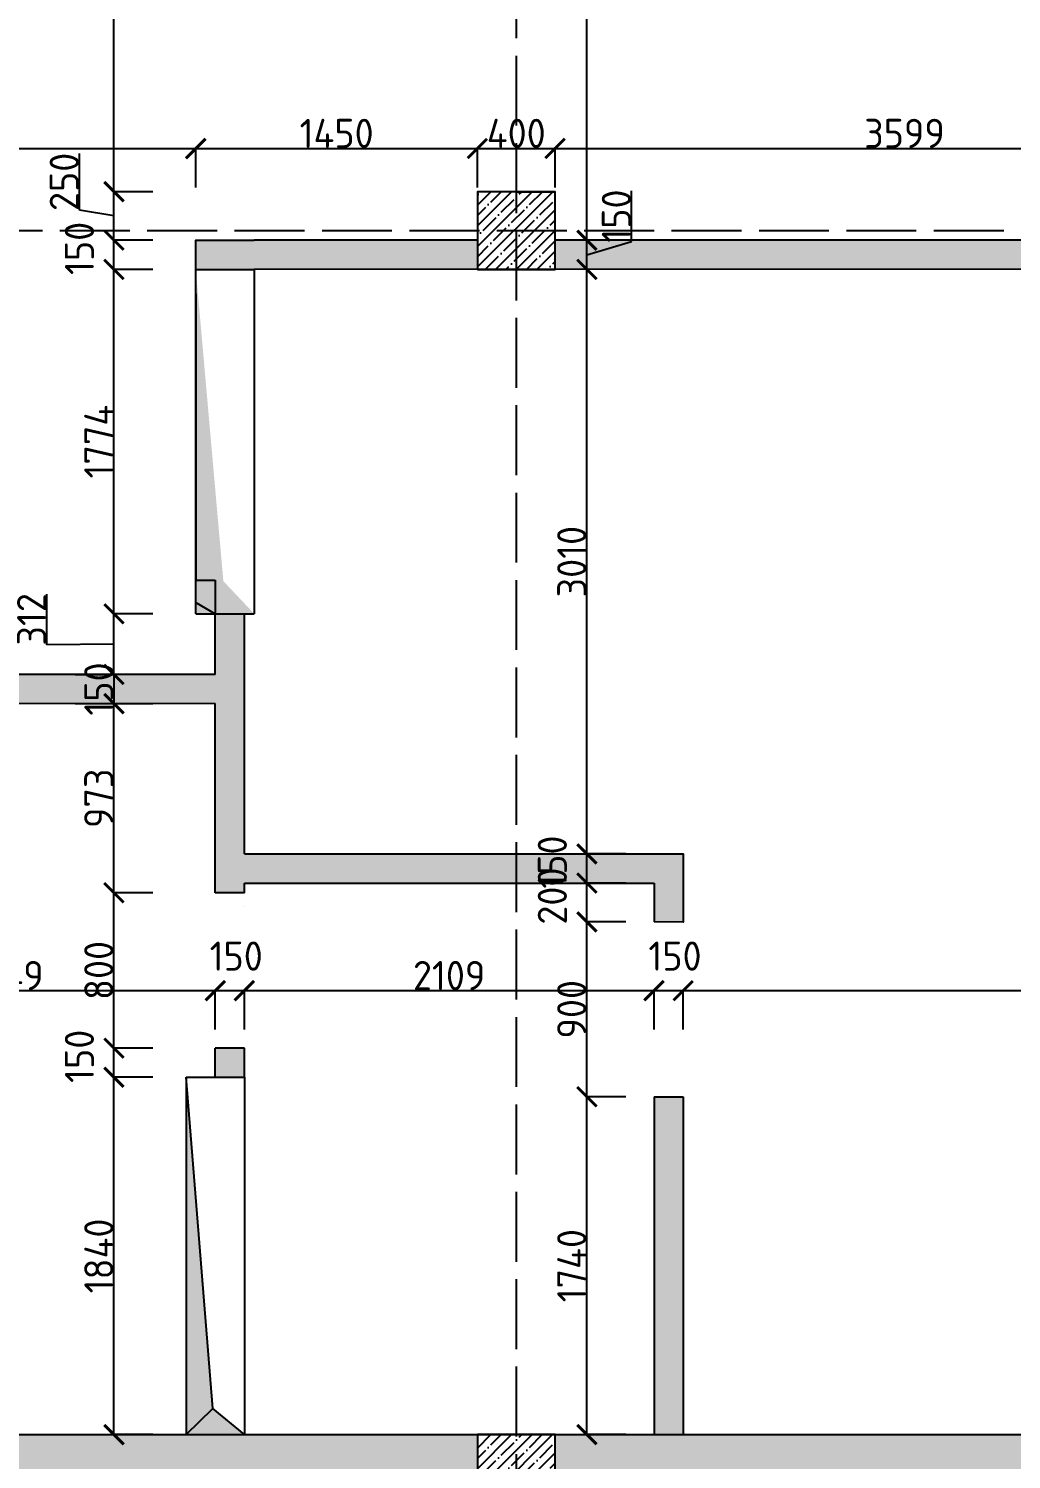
# Model space of a CAD drawing. Header units: millimetres. Extents: x -178199094 to 13669908, y -30538122 to 6091408.
# Drawn here: x 6822089 to 6827149, y 363502 to 370869 of the extents above; entities that cross this region are included whole.
import ezdxf

# ---------------------------------------------------------------- set-up
doc = ezdxf.new("R2010")
doc.units = ezdxf.units.MM
doc.linetypes.add('ACAD_ISO02W100', pattern=[15, 12, -3])
doc.layers.add('0_Rəng_Yaşıllıqlar', color=7, linetype='Continuous')
doc.layers.add('Plan 1', color=7, linetype='Continuous')
doc.styles.add('gost', font='GOST Common.ttf')
doc.dimstyles.new('Copy of GOST', dxfattribs={"dimtxt": 150, "dimasz": 100, "dimexe": 0.18, "dimexo": 0.06, "dimgap": 3, "dimtad": 1, "dimdec": 0, "dimzin": 0, "dimdsep": 46, "dimtxsty": 'gost', "dimblk": 'ARCHTICK', "dimcen": 0.09, "dimclrt": 256, "dimadec": 0, "dimazin": 0, "dimtfac": 1, "dimtdec": 0, "dimtofl": 0, "dimtmove": 0, "dimatfit": 3, "dimldrblk": 'ARCHTICK', "dimfxl": 200, "dimfxlon": 1, "dimtolj": 1, "dimtzin": 0, "dimarcsym": 0})

# ---------------------------------------------------------------- blocks, each defined once
blk = doc.blocks.new('_ArchTick')
at = {"color": 0, "linetype": 'ByBlock', "const_width": 0.15}
blk.add_lwpolyline([(-0.5, -0.5), (0.5, 0.5)], dxfattribs=at)
blk = doc.blocks.new('*D465')
at = {"color": 0, "lineweight": -2, "transparency": 16777216}
for p, q in [((6822949.9, 370052.1), (6822949.9, 370252.3)), ((6822949.9, 370252.1), (6824399.9, 370252.1)), ((6824399.9, 370052.1), (6824399.9, 370252.3))]:
    blk.add_line(p, q, dxfattribs=at)
at = {"layer": 'Defpoints', "color": 0, "transparency": 16777216}
for p in [(6824399.9, 370252.1), (6822949.9, 369779.8), (6824399.9, 369779.9)]:
    blk.add_point(p, dxfattribs=at)
at = {"color": 0, "lineweight": -2, "transparency": 16777216, "xscale": 100, "yscale": 100, "zscale": 100, "rotation": 180}
blk.add_blockref('_ArchTick', (6822949.9, 370252.1), dxfattribs=at)
at = {"color": 0, "lineweight": -2, "transparency": 16777216, "xscale": 100, "yscale": 100, "zscale": 100}
blk.add_blockref('_ArchTick', (6824399.9, 370252.1), dxfattribs=at)
at = {"transparency": 16777216, "insert": (6823674.9, 370330.1), "char_height": 150, "attachment_point": 5, "style": 'gost'}
blk.add_mtext('\\A1;1450', dxfattribs=at)
blk = doc.blocks.new('*D466')
at = {"color": 0, "lineweight": -2, "transparency": 16777216}
for p, q in [((6824399.9, 370052.1), (6824399.9, 370252.3)), ((6824399.9, 370252.1), (6824799.9, 370252.1)), ((6824799.9, 370052.1), (6824799.9, 370252.3))]:
    blk.add_line(p, q, dxfattribs=at)
at = {"layer": 'Defpoints', "color": 0, "transparency": 16777216}
for p in [(6824799.9, 370252.1), (6824799.9, 370029.8), (6824399.9, 369779.9)]:
    blk.add_point(p, dxfattribs=at)
at = {"color": 0, "lineweight": -2, "transparency": 16777216, "xscale": 100, "yscale": 100, "zscale": 100, "rotation": 180}
blk.add_blockref('_ArchTick', (6824399.9, 370252.1), dxfattribs=at)
at = {"color": 0, "lineweight": -2, "transparency": 16777216, "xscale": 100, "yscale": 100, "zscale": 100}
blk.add_blockref('_ArchTick', (6824799.9, 370252.1), dxfattribs=at)
at = {"transparency": 16777216, "insert": (6824599.9, 370330.1), "char_height": 150, "attachment_point": 5, "style": 'gost'}
blk.add_mtext('\\A1;400', dxfattribs=at)
blk = doc.blocks.new('*D467')
at = {"color": 0, "lineweight": -2, "transparency": 16777216}
for p, q in [((6824799.9, 370052.1), (6824799.9, 370252.3)), ((6824799.9, 370252.1), (6828398.4, 370252.1)), ((6828398.4, 370052.1), (6828398.4, 370252.3))]:
    blk.add_line(p, q, dxfattribs=at)
at = {"layer": 'Defpoints', "color": 0, "transparency": 16777216}
for p in [(6828398.4, 370252.1), (6824799.9, 370029.8), (6828398.4, 370030.1)]:
    blk.add_point(p, dxfattribs=at)
at = {"color": 0, "lineweight": -2, "transparency": 16777216, "xscale": 100, "yscale": 100, "zscale": 100, "rotation": 180}
blk.add_blockref('_ArchTick', (6824799.9, 370252.1), dxfattribs=at)
at = {"color": 0, "lineweight": -2, "transparency": 16777216, "xscale": 100, "yscale": 100, "zscale": 100}
blk.add_blockref('_ArchTick', (6828398.4, 370252.1), dxfattribs=at)
at = {"transparency": 16777216, "insert": (6826599.1, 370330.1), "char_height": 150, "attachment_point": 5, "style": 'gost'}
blk.add_mtext('\\A1;3599', dxfattribs=at)
blk = doc.blocks.new('*D488')
at = {"color": 0, "lineweight": -2, "transparency": 16777216}
for p, q in [((6819999.4, 370050.7), (6819999.4, 370250.9)), ((6822949.9, 370250.7), (6819999.4, 370250.7)), ((6822949.9, 370050.7), (6822949.9, 370250.9))]:
    blk.add_line(p, q, dxfattribs=at)
at = {"layer": 'Defpoints', "color": 0, "transparency": 16777216}
for p in [(6819999.4, 370250.7), (6819999.4, 370029.8), (6822949.9, 369779.8)]:
    blk.add_point(p, dxfattribs=at)
at = {"color": 0, "lineweight": -2, "transparency": 16777216, "xscale": 100, "yscale": 100, "zscale": 100, "rotation": 180}
blk.add_blockref('_ArchTick', (6819999.4, 370250.7), dxfattribs=at)
at = {"color": 0, "lineweight": -2, "transparency": 16777216, "xscale": 100, "yscale": 100, "zscale": 100}
blk.add_blockref('_ArchTick', (6822949.9, 370250.7), dxfattribs=at)
at = {"transparency": 16777216, "insert": (6821474.6, 370328.7), "char_height": 150, "attachment_point": 5, "style": 'gost'}
blk.add_mtext('\\A1;2950', dxfattribs=at)
blk = doc.blocks.new('*D499')
at = {"color": 0, "lineweight": -2, "transparency": 16777216}
for p, q in [((6820901.3, 365715.8), (6820901.3, 365916)), ((6820901.3, 365915.8), (6823050.2, 365915.8)), ((6823050.2, 365715.8), (6823050.2, 365916))]:
    blk.add_line(p, q, dxfattribs=at)
at = {"layer": 'Defpoints', "color": 0, "transparency": 16777216}
for p in [(6823050.2, 365915.8), (6823050.2, 365413.1), (6820901.3, 365213.8)]:
    blk.add_point(p, dxfattribs=at)
at = {"color": 0, "lineweight": -2, "transparency": 16777216, "xscale": 100, "yscale": 100, "zscale": 100, "rotation": 180}
blk.add_blockref('_ArchTick', (6820901.3, 365915.8), dxfattribs=at)
at = {"color": 0, "lineweight": -2, "transparency": 16777216, "xscale": 100, "yscale": 100, "zscale": 100}
blk.add_blockref('_ArchTick', (6823050.2, 365915.8), dxfattribs=at)
at = {"transparency": 16777216, "insert": (6821975.7, 365993.8), "char_height": 150, "attachment_point": 5, "style": 'gost'}
blk.add_mtext('\\A1;2149', dxfattribs=at)
blk = doc.blocks.new('*D500')
at = {"color": 0, "lineweight": -2, "transparency": 16777216}
for p, q in [((6823050.2, 365715.8), (6823050.2, 365916)), ((6823050.2, 365915.8), (6823199.8, 365915.8)), ((6823199.8, 365715.8), (6823199.8, 365916))]:
    blk.add_line(p, q, dxfattribs=at)
at = {"layer": 'Defpoints', "color": 0, "transparency": 16777216}
for p in [(6823199.8, 365915.8), (6823050.2, 365413.1), (6823199.8, 365413.9)]:
    blk.add_point(p, dxfattribs=at)
at = {"color": 0, "lineweight": -2, "transparency": 16777216, "xscale": 100, "yscale": 100, "zscale": 100, "rotation": 180}
blk.add_blockref('_ArchTick', (6823050.2, 365915.8), dxfattribs=at)
at = {"color": 0, "lineweight": -2, "transparency": 16777216, "xscale": 100, "yscale": 100, "zscale": 100}
blk.add_blockref('_ArchTick', (6823199.8, 365915.8), dxfattribs=at)
at = {"transparency": 16777216, "insert": (6823158, 366093.8), "char_height": 150, "attachment_point": 5, "style": 'gost'}
blk.add_mtext('\\A1;150', dxfattribs=at)
blk = doc.blocks.new('*D501')
at = {"color": 0, "lineweight": -2, "transparency": 16777216}
for p, q in [((6823199.8, 365715.8), (6823199.8, 365916)), ((6823199.8, 365915.8), (6825309.2, 365915.8)), ((6825309.2, 365715.8), (6825309.2, 365916))]:
    blk.add_line(p, q, dxfattribs=at)
at = {"layer": 'Defpoints', "color": 0, "transparency": 16777216}
for p in [(6825309.2, 365915.8), (6823199.8, 365413.9), (6825309.2, 364489.6)]:
    blk.add_point(p, dxfattribs=at)
at = {"color": 0, "lineweight": -2, "transparency": 16777216, "xscale": 100, "yscale": 100, "zscale": 100, "rotation": 180}
blk.add_blockref('_ArchTick', (6823199.8, 365915.8), dxfattribs=at)
at = {"color": 0, "lineweight": -2, "transparency": 16777216, "xscale": 100, "yscale": 100, "zscale": 100}
blk.add_blockref('_ArchTick', (6825309.2, 365915.8), dxfattribs=at)
at = {"transparency": 16777216, "insert": (6824254.5, 365993.8), "char_height": 150, "attachment_point": 5, "style": 'gost'}
blk.add_mtext('\\A1;2109', dxfattribs=at)
blk = doc.blocks.new('*D502')
at = {"color": 0, "lineweight": -2, "transparency": 16777216}
for p, q in [((6825309.2, 365715.8), (6825309.2, 365916)), ((6825309.2, 365915.8), (6825459.3, 365915.8)), ((6825459.3, 365715.8), (6825459.3, 365916))]:
    blk.add_line(p, q, dxfattribs=at)
at = {"layer": 'Defpoints', "color": 0, "transparency": 16777216}
for p in [(6825459.3, 365915.8), (6825309.2, 364489.6), (6825459.3, 364464.3)]:
    blk.add_point(p, dxfattribs=at)
at = {"color": 0, "lineweight": -2, "transparency": 16777216, "xscale": 100, "yscale": 100, "zscale": 100, "rotation": 180}
blk.add_blockref('_ArchTick', (6825309.2, 365915.8), dxfattribs=at)
at = {"color": 0, "lineweight": -2, "transparency": 16777216, "xscale": 100, "yscale": 100, "zscale": 100}
blk.add_blockref('_ArchTick', (6825459.3, 365915.8), dxfattribs=at)
at = {"transparency": 16777216, "insert": (6825417.2, 366093.8), "char_height": 150, "attachment_point": 5, "style": 'gost'}
blk.add_mtext('\\A1;150', dxfattribs=at)
blk = doc.blocks.new('*D503')
at = {"color": 0, "lineweight": -2, "transparency": 16777216}
for p, q in [((6825459.3, 365715.8), (6825459.3, 365916)), ((6825459.3, 365915.8), (6830649.7, 365915.8)), ((6830649.7, 365915.8), (6830649.7, 365916))]:
    blk.add_line(p, q, dxfattribs=at)
at = {"layer": 'Defpoints', "color": 0, "transparency": 16777216}
for p in [(6830649.7, 365915.8), (6830649.7, 365915.8), (6825459.3, 364464.3)]:
    blk.add_point(p, dxfattribs=at)
at = {"color": 0, "lineweight": -2, "transparency": 16777216, "xscale": 100, "yscale": 100, "zscale": 100, "rotation": 180}
blk.add_blockref('_ArchTick', (6825459.3, 365915.8), dxfattribs=at)
at = {"color": 0, "lineweight": -2, "transparency": 16777216, "xscale": 100, "yscale": 100, "zscale": 100}
blk.add_blockref('_ArchTick', (6830649.7, 365915.8), dxfattribs=at)
at = {"transparency": 16777216, "insert": (6828054.5, 365993.8), "char_height": 150, "attachment_point": 5, "style": 'gost'}
blk.add_mtext('\\A1;5190', dxfattribs=at)
blk = doc.blocks.new('*D504')
at = {"color": 0, "lineweight": -2, "transparency": 16777216}
for p, q in [((6822728.4, 365469.8), (6822528.2, 365469.8)), ((6822528.4, 363629.8), (6822528.4, 365469.8)), ((6822728.4, 363629.8), (6822528.2, 363629.8))]:
    blk.add_line(p, q, dxfattribs=at)
at = {"layer": 'Defpoints', "color": 0, "transparency": 16777216}
for p in [(6822528.4, 365469.8), (6822899.9, 365469.8), (6822899.9, 363629.8)]:
    blk.add_point(p, dxfattribs=at)
at = {"color": 0, "lineweight": -2, "transparency": 16777216, "xscale": 100, "yscale": 100, "zscale": 100}
for p, rotation in [((6822528.4, 365469.8), 90), ((6822528.4, 363629.8), 270)]:
    blk.add_blockref('_ArchTick', p, dxfattribs=dict(at, rotation=rotation))
at = {"transparency": 16777216, "insert": (6822450.4, 364549.8), "char_height": 150, "attachment_point": 5, "rotation": 90, "style": 'gost'}
blk.add_mtext('\\A1;1840', dxfattribs=at)
blk = doc.blocks.new('*D505')
at = {"color": 0, "lineweight": -2, "transparency": 16777216}
for p, q in [((6822728.4, 365619.8), (6822528.2, 365619.8)), ((6822528.4, 365469.8), (6822528.4, 365619.8)), ((6822728.4, 365469.8), (6822528.2, 365469.8))]:
    blk.add_line(p, q, dxfattribs=at)
at = {"layer": 'Defpoints', "color": 0, "transparency": 16777216}
for p in [(6822528.4, 365619.8), (6823049.8, 365619.8), (6822899.9, 365469.8)]:
    blk.add_point(p, dxfattribs=at)
at = {"color": 0, "lineweight": -2, "transparency": 16777216, "xscale": 100, "yscale": 100, "zscale": 100}
for p, rotation in [((6822528.4, 365619.8), 90), ((6822528.4, 365469.8), 270)]:
    blk.add_blockref('_ArchTick', p, dxfattribs=dict(at, rotation=rotation))
at = {"transparency": 16777216, "insert": (6822350.4, 365577.8), "char_height": 150, "attachment_point": 5, "rotation": 90, "style": 'gost'}
blk.add_mtext('\\A1;150', dxfattribs=at)
blk = doc.blocks.new('*D506')
at = {"color": 0, "lineweight": -2, "transparency": 16777216}
for p, q in [((6822728.4, 366419.8), (6822528.2, 366419.8)), ((6822528.4, 365619.8), (6822528.4, 366419.8)), ((6822728.4, 365619.8), (6822528.2, 365619.8))]:
    blk.add_line(p, q, dxfattribs=at)
at = {"layer": 'Defpoints', "color": 0, "transparency": 16777216}
for p in [(6822528.4, 366419.8), (6823049.8, 366419.8), (6823049.8, 365619.8)]:
    blk.add_point(p, dxfattribs=at)
at = {"color": 0, "lineweight": -2, "transparency": 16777216, "xscale": 100, "yscale": 100, "zscale": 100}
for p, rotation in [((6822528.4, 366419.8), 90), ((6822528.4, 365619.8), 270)]:
    blk.add_blockref('_ArchTick', p, dxfattribs=dict(at, rotation=rotation))
at = {"transparency": 16777216, "insert": (6822450.4, 366019.8), "char_height": 150, "attachment_point": 5, "rotation": 90, "style": 'gost'}
blk.add_mtext('\\A1;800', dxfattribs=at)
blk = doc.blocks.new('*D507')
at = {"color": 0, "lineweight": -2, "transparency": 16777216}
for p, q in [((6822728.4, 367393.3), (6822528.2, 367393.3)), ((6822528.4, 366419.8), (6822528.4, 367393.3)), ((6822728.4, 366419.8), (6822528.2, 366419.8))]:
    blk.add_line(p, q, dxfattribs=at)
at = {"layer": 'Defpoints', "color": 0, "transparency": 16777216}
for p in [(6822528.4, 367393.3), (6823049.8, 367393.3), (6823049.8, 366419.8)]:
    blk.add_point(p, dxfattribs=at)
at = {"color": 0, "lineweight": -2, "transparency": 16777216, "xscale": 100, "yscale": 100, "zscale": 100}
for p, rotation in [((6822528.4, 367393.3), 90), ((6822528.4, 366419.8), 270)]:
    blk.add_blockref('_ArchTick', p, dxfattribs=dict(at, rotation=rotation))
at = {"transparency": 16777216, "insert": (6822450.4, 366906.5), "char_height": 150, "attachment_point": 5, "rotation": 90, "style": 'gost'}
blk.add_mtext('\\A1;973', dxfattribs=at)
blk = doc.blocks.new('*D508')
at = {"color": 0, "lineweight": -2, "transparency": 16777216}
for p, q in [((6822328.6, 367544.1), (6822528.8, 367544.1)), ((6822528.6, 367394.1), (6822528.6, 367544.1)), ((6822328.6, 367394.1), (6822528.8, 367394.1))]:
    blk.add_line(p, q, dxfattribs=at)
at = {"layer": 'Defpoints', "color": 0, "transparency": 16777216}
for p in [(6820084.3, 367544.1), (6822528.6, 367544.1), (6820077.6, 367394.1)]:
    blk.add_point(p, dxfattribs=at)
at = {"color": 0, "lineweight": -2, "transparency": 16777216, "xscale": 100, "yscale": 100, "zscale": 100}
for p, rotation in [((6822528.6, 367544.1), 90), ((6822528.6, 367394.1), 270)]:
    blk.add_blockref('_ArchTick', p, dxfattribs=dict(at, rotation=rotation))
at = {"transparency": 16777216, "insert": (6822450.6, 367469.1), "char_height": 150, "attachment_point": 5, "rotation": 90, "style": 'gost'}
blk.add_mtext('\\A1;150', dxfattribs=at)
blk = doc.blocks.new('*D509')
at = {"color": 0, "lineweight": -2, "transparency": 16777216}
for p, q in [((6822182.3, 367697.1), (6822182.3, 367958.1)), ((6822728.4, 367856.1), (6822528.2, 367856.1)), ((6822528.4, 367544.1), (6822528.4, 367856.1)), ((6822528.4, 367700.1), (6822182.3, 367697.1)), ((6822328.4, 367544.1), (6822528.6, 367544.1))]:
    blk.add_line(p, q, dxfattribs=at)
at = {"layer": 'Defpoints', "color": 0, "transparency": 16777216}
for p in [(6822528.4, 367856.1), (6822949.9, 367856.1), (6820006.1, 367544.1)]:
    blk.add_point(p, dxfattribs=at)
at = {"color": 0, "lineweight": -2, "transparency": 16777216, "xscale": 100, "yscale": 100, "zscale": 100}
for p, rotation in [((6822528.4, 367856.1), 90), ((6822528.4, 367544.1), 270)]:
    blk.add_blockref('_ArchTick', p, dxfattribs=dict(at, rotation=rotation))
at = {"transparency": 16777216, "insert": (6822104.3, 367827.6), "char_height": 150, "attachment_point": 5, "rotation": 90, "style": 'gost'}
blk.add_mtext('\\A1;312', dxfattribs=at)
blk = doc.blocks.new('*D510')
at = {"color": 0, "lineweight": -2, "transparency": 16777216}
for p, q in [((6822728.4, 369629.8), (6822528.2, 369629.8)), ((6822528.4, 367856.1), (6822528.4, 369629.8)), ((6822728.4, 367856.1), (6822528.2, 367856.1))]:
    blk.add_line(p, q, dxfattribs=at)
at = {"layer": 'Defpoints', "color": 0, "transparency": 16777216}
for p in [(6822528.4, 369629.8), (6822949.9, 369629.8), (6822949.9, 367856.1)]:
    blk.add_point(p, dxfattribs=at)
at = {"color": 0, "lineweight": -2, "transparency": 16777216, "xscale": 100, "yscale": 100, "zscale": 100}
for p, rotation in [((6822528.4, 369629.8), 90), ((6822528.4, 367856.1), 270)]:
    blk.add_blockref('_ArchTick', p, dxfattribs=dict(at, rotation=rotation))
at = {"transparency": 16777216, "insert": (6822450.4, 368743), "char_height": 150, "attachment_point": 5, "rotation": 90, "style": 'gost'}
blk.add_mtext('\\A1;1774', dxfattribs=at)
blk = doc.blocks.new('*D511')
at = {"color": 0, "lineweight": -2, "transparency": 16777216}
for p, q in [((6822728.4, 369779.8), (6822528.2, 369779.8)), ((6822528.4, 369629.8), (6822528.4, 369779.8)), ((6822728.4, 369629.8), (6822528.2, 369629.8))]:
    blk.add_line(p, q, dxfattribs=at)
at = {"layer": 'Defpoints', "color": 0, "transparency": 16777216}
for p in [(6822528.4, 369779.8), (6822949.9, 369779.8), (6822949.9, 369629.8)]:
    blk.add_point(p, dxfattribs=at)
at = {"color": 0, "lineweight": -2, "transparency": 16777216, "xscale": 100, "yscale": 100, "zscale": 100}
for p, rotation in [((6822528.4, 369779.8), 90), ((6822528.4, 369629.8), 270)]:
    blk.add_blockref('_ArchTick', p, dxfattribs=dict(at, rotation=rotation))
at = {"transparency": 16777216, "insert": (6822350.4, 369737.8), "char_height": 150, "attachment_point": 5, "rotation": 90, "style": 'gost'}
blk.add_mtext('\\A1;150', dxfattribs=at)
blk = doc.blocks.new('*D512')
at = {"color": 0, "lineweight": -2, "transparency": 16777216}
for p, q in [((6822350.4, 369934.8), (6822350.4, 370225.8)), ((6822728.4, 370029.8), (6822528.2, 370029.8)), ((6822528.4, 369779.8), (6822528.4, 370029.8)), ((6822528.4, 369904.8), (6822350.4, 369934.8)), ((6822728.4, 369779.8), (6822528.2, 369779.8))]:
    blk.add_line(p, q, dxfattribs=at)
at = {"layer": 'Defpoints', "color": 0, "transparency": 16777216}
for p in [(6822528.4, 370029.8), (6824399.9, 370029.8), (6822949.9, 369779.8)]:
    blk.add_point(p, dxfattribs=at)
at = {"color": 0, "lineweight": -2, "transparency": 16777216, "xscale": 100, "yscale": 100, "zscale": 100}
for p, rotation in [((6822528.4, 370029.8), 90), ((6822528.4, 369779.8), 270)]:
    blk.add_blockref('_ArchTick', p, dxfattribs=dict(at, rotation=rotation))
at = {"transparency": 16777216, "insert": (6822272.4, 370080.3), "char_height": 150, "attachment_point": 5, "rotation": 90, "style": 'gost'}
blk.add_mtext('\\A1;250', dxfattribs=at)
blk = doc.blocks.new('*D513')
at = {"color": 0, "lineweight": -2, "transparency": 16777216}
for p, q in [((6822728.4, 373629.8), (6822528.2, 373629.8)), ((6822528.4, 370029.8), (6822528.4, 373629.8)), ((6822728.4, 370029.8), (6822528.2, 370029.8))]:
    blk.add_line(p, q, dxfattribs=at)
at = {"layer": 'Defpoints', "color": 0, "transparency": 16777216}
for p in [(6822528.4, 373629.8), (6824399.7, 373629.8), (6824399.9, 370029.8)]:
    blk.add_point(p, dxfattribs=at)
at = {"color": 0, "lineweight": -2, "transparency": 16777216, "xscale": 100, "yscale": 100, "zscale": 100}
for p, rotation in [((6822528.4, 373629.8), 90), ((6822528.4, 370029.8), 270)]:
    blk.add_blockref('_ArchTick', p, dxfattribs=dict(at, rotation=rotation))
at = {"transparency": 16777216, "insert": (6822450.4, 371829.8), "char_height": 150, "attachment_point": 5, "rotation": 90, "style": 'gost'}
blk.add_mtext('\\A1;3600', dxfattribs=at)
blk = doc.blocks.new('*D514')
at = {"color": 0, "lineweight": -2, "transparency": 16777216}
for p, q in [((6825163.7, 365369.8), (6824963.5, 365369.8)), ((6824963.7, 363629.8), (6824963.7, 365369.8)), ((6825163.7, 363629.8), (6824963.5, 363629.8))]:
    blk.add_line(p, q, dxfattribs=at)
at = {"layer": 'Defpoints', "color": 0, "transparency": 16777216}
for p in [(6824963.7, 365369.8), (6825309.2, 365369.8), (6825309.2, 363629.8)]:
    blk.add_point(p, dxfattribs=at)
at = {"color": 0, "lineweight": -2, "transparency": 16777216, "xscale": 100, "yscale": 100, "zscale": 100}
for p, rotation in [((6824963.7, 365369.8), 90), ((6824963.7, 363629.8), 270)]:
    blk.add_blockref('_ArchTick', p, dxfattribs=dict(at, rotation=rotation))
at = {"transparency": 16777216, "insert": (6824885.7, 364499.8), "char_height": 150, "attachment_point": 5, "rotation": 90, "style": 'gost'}
blk.add_mtext('\\A1;1740', dxfattribs=at)
blk = doc.blocks.new('*D515')
at = {"color": 0, "lineweight": -2, "transparency": 16777216}
for p, q in [((6825163.7, 366269.8), (6824963.5, 366269.8)), ((6824963.7, 365369.8), (6824963.7, 366269.8)), ((6825163.7, 365369.8), (6824963.5, 365369.8))]:
    blk.add_line(p, q, dxfattribs=at)
at = {"layer": 'Defpoints', "color": 0, "transparency": 16777216}
for p in [(6824963.7, 366269.8), (6825309.2, 366269.8), (6825309.2, 365369.8)]:
    blk.add_point(p, dxfattribs=at)
at = {"color": 0, "lineweight": -2, "transparency": 16777216, "xscale": 100, "yscale": 100, "zscale": 100}
for p, rotation in [((6824963.7, 366269.8), 90), ((6824963.7, 365369.8), 270)]:
    blk.add_blockref('_ArchTick', p, dxfattribs=dict(at, rotation=rotation))
at = {"transparency": 16777216, "insert": (6824885.7, 365819.8), "char_height": 150, "attachment_point": 5, "rotation": 90, "style": 'gost'}
blk.add_mtext('\\A1;900', dxfattribs=at)
blk = doc.blocks.new('*D516')
at = {"color": 0, "lineweight": -2, "transparency": 16777216}
for p, q in [((6825163.7, 366469.8), (6824963.5, 366469.8)), ((6824963.7, 366269.8), (6824963.7, 366469.8)), ((6825163.7, 366269.8), (6824963.5, 366269.8))]:
    blk.add_line(p, q, dxfattribs=at)
at = {"layer": 'Defpoints', "color": 0, "transparency": 16777216}
for p in [(6824963.7, 366469.8), (6825309.2, 366469.8), (6825309.2, 366269.8)]:
    blk.add_point(p, dxfattribs=at)
at = {"color": 0, "lineweight": -2, "transparency": 16777216, "xscale": 100, "yscale": 100, "zscale": 100}
for p, rotation in [((6824963.7, 366469.8), 90), ((6824963.7, 366269.8), 270)]:
    blk.add_blockref('_ArchTick', p, dxfattribs=dict(at, rotation=rotation))
at = {"transparency": 16777216, "insert": (6824785.7, 366402.8), "char_height": 150, "attachment_point": 5, "rotation": 90, "style": 'gost'}
blk.add_mtext('\\A1;200', dxfattribs=at)
blk = doc.blocks.new('*D517')
at = {"color": 0, "lineweight": -2, "transparency": 16777216}
for p, q in [((6825163.7, 366619.8), (6824963.5, 366619.8)), ((6824963.7, 366469.8), (6824963.7, 366619.8)), ((6825163.7, 366469.8), (6824963.5, 366469.8))]:
    blk.add_line(p, q, dxfattribs=at)
at = {"layer": 'Defpoints', "color": 0, "transparency": 16777216}
for p in [(6824963.7, 366619.8), (6825459.3, 366619.8), (6825309.2, 366469.8)]:
    blk.add_point(p, dxfattribs=at)
at = {"color": 0, "lineweight": -2, "transparency": 16777216, "xscale": 100, "yscale": 100, "zscale": 100}
for p, rotation in [((6824963.7, 366619.8), 90), ((6824963.7, 366469.8), 270)]:
    blk.add_blockref('_ArchTick', p, dxfattribs=dict(at, rotation=rotation))
at = {"transparency": 16777216, "insert": (6824785.7, 366577.8), "char_height": 150, "attachment_point": 5, "rotation": 90, "style": 'gost'}
blk.add_mtext('\\A1;150', dxfattribs=at)
blk = doc.blocks.new('*D518')
at = {"color": 0, "lineweight": -2, "transparency": 16777216}
for p, q in [((6824963.5, 369629.9), (6824963.9, 369629.9)), ((6824963.7, 366619.8), (6824963.7, 369629.9)), ((6825163.7, 366619.8), (6824963.5, 366619.8))]:
    blk.add_line(p, q, dxfattribs=at)
at = {"layer": 'Defpoints', "color": 0, "transparency": 16777216}
for p in [(6824963.5, 369629.9), (6824963.7, 369629.9), (6825459.3, 366619.8)]:
    blk.add_point(p, dxfattribs=at)
at = {"color": 0, "lineweight": -2, "transparency": 16777216, "xscale": 100, "yscale": 100, "zscale": 100}
for p, rotation in [((6824963.7, 369629.9), 90), ((6824963.7, 366619.8), 270)]:
    blk.add_blockref('_ArchTick', p, dxfattribs=dict(at, rotation=rotation))
at = {"transparency": 16777216, "insert": (6824885.7, 368124.8), "char_height": 150, "attachment_point": 5, "rotation": 90, "style": 'gost'}
blk.add_mtext('\\A1;3010', dxfattribs=at)
blk = doc.blocks.new('*D519')
at = {"color": 0, "lineweight": -2, "transparency": 16777216}
for p, q in [((6825193.4, 369773.8), (6825193.4, 370034.8)), ((6824963.5, 369779.9), (6824963.9, 369779.9)), ((6824963.7, 369629.9), (6824963.7, 369779.9)), ((6824963.7, 369704.9), (6825193.4, 369773.8)), ((6824963.5, 369629.9), (6824963.9, 369629.9))]:
    blk.add_line(p, q, dxfattribs=at)
at = {"layer": 'Defpoints', "color": 0, "transparency": 16777216}
for p in [(6824963.5, 369779.9), (6824963.7, 369779.9), (6824963.5, 369629.9)]:
    blk.add_point(p, dxfattribs=at)
at = {"color": 0, "lineweight": -2, "transparency": 16777216, "xscale": 100, "yscale": 100, "zscale": 100}
for p, rotation in [((6824963.7, 369779.9), 90), ((6824963.7, 369629.9), 270)]:
    blk.add_blockref('_ArchTick', p, dxfattribs=dict(at, rotation=rotation))
at = {"transparency": 16777216, "insert": (6825115.4, 369904.3), "char_height": 150, "attachment_point": 5, "rotation": 90, "style": 'gost'}
blk.add_mtext('\\A1;150', dxfattribs=at)
blk = doc.blocks.new('*D520')
at = {"color": 0, "lineweight": -2, "transparency": 16777216}
for p, q in [((6824963.7, 373629.8), (6824963.9, 373629.8)), ((6824963.7, 369779.9), (6824963.7, 373629.8)), ((6824963.5, 369779.9), (6824963.9, 369779.9))]:
    blk.add_line(p, q, dxfattribs=at)
at = {"layer": 'Defpoints', "color": 0, "transparency": 16777216}
for p in [(6824963.7, 373629.8), (6824963.7, 373629.8), (6824963.5, 369779.9)]:
    blk.add_point(p, dxfattribs=at)
at = {"color": 0, "lineweight": -2, "transparency": 16777216, "xscale": 100, "yscale": 100, "zscale": 100}
for p, rotation in [((6824963.7, 373629.8), 90), ((6824963.7, 369779.9), 270)]:
    blk.add_blockref('_ArchTick', p, dxfattribs=dict(at, rotation=rotation))
at = {"transparency": 16777216, "insert": (6824885.7, 371704.8), "char_height": 150, "attachment_point": 5, "rotation": 90, "style": 'gost'}
blk.add_mtext('\\A1;3850', dxfattribs=at)

msp = doc.modelspace()

# ---------------------------------------------------------------- hatches: boundary and pattern name
at = {"true_color": 0x636466, "transparency": 33554687}
h = msp.add_hatch(color=251, dxfattribs=at)
h.dxf.hatch_style = 1
h.paths.add_polyline_path([(6818199.87655, 373629.79132), (6818339.87655, 373629.79132), (6818339.87655, 373829.79132), (6817999.87655, 373829.79132), (6817999.87655, 373629.79132), (6817799.87655, 373629.79132), (6817799.87655, 373229.79132), (6818199.87655, 373229.79132)])
h.paths.add_polyline_path([(6817799.87655, 373629.79132), (6817599.87655, 373629.79132), (6817599.87655, 373229.79132), (6817799.87655, 373229.79132)])
h.paths.add_polyline_path([(6818339.87655, 374029.79132), (6817999.87655, 374029.79132), (6817999.87655, 373829.79132), (6818339.87655, 373829.79132)])
h.paths.add_polyline_path([(6819599.87655, 374029.79132), (6819299.87655, 374029.79132), (6819299.87655, 373829.79132), (6819599.87655, 373829.79132)])
h.paths.add_polyline_path([(6819599.87655, 373829.79132), (6819299.87655, 373829.79132), (6819299.87655, 373629.79132), (6819599.87655, 373629.79132)])
h.paths.add_polyline_path([(6828399.66617, 374029.79132), (6824799.66617, 374029.79132), (6824799.66617, 373829.79132), (6828399.66617, 373829.79132)])
h.paths.add_polyline_path([(6828399.66617, 373829.79132), (6824799.66617, 373829.79132), (6824799.66617, 373629.79132), (6828399.66617, 373629.79132)])
h.paths.add_polyline_path([(6830499.66617, 374029.79132), (6828799.66617, 374029.79132), (6828799.66617, 373829.79132), (6830499.66617, 373829.79132)])
h.paths.add_polyline_path([(6830499.66617, 373829.79132), (6828799.66617, 373829.79132), (6828799.66617, 373629.79132), (6830499.66617, 373629.79132)])
h.paths.add_polyline_path([(6819599.87655, 363429.79132), (6817999.87655, 363429.79132), (6817999.87655, 363229.79132), (6819599.87655, 363229.79132)])
h.paths.add_polyline_path([(6819599.87655, 363629.79132), (6817999.87655, 363629.79132), (6817999.87655, 363429.79132), (6819599.87655, 363429.79132)])
h.paths.add_polyline_path([(6824399.66617, 363629.79132), (6819999.87655, 363629.79132), (6819999.87655, 363429.79132), (6824399.66617, 363429.79132)])
h.paths.add_polyline_path([(6824399.66617, 363429.79132), (6819999.87655, 363429.79132), (6819999.87655, 363229.79132), (6824399.66617, 363229.79132)])
h.paths.add_polyline_path([(6828399.66617, 363629.79132), (6824799.66617, 363629.79132), (6824799.66617, 363429.79132), (6828399.66617, 363429.79132)])
h.paths.add_polyline_path([(6828399.66617, 363429.79132), (6824799.66617, 363429.79132), (6824799.66617, 363229.79132), (6828399.66617, 363229.79132)])
h.paths.add_polyline_path([(6830499.66617, 363629.79132), (6828799.66617, 363629.79132), (6828799.66617, 363429.79132), (6830499.66617, 363429.79132)])
h.paths.add_polyline_path([(6830499.66617, 363429.79132), (6828799.66617, 363429.79132), (6828799.66617, 363229.79132), (6830499.66617, 363229.79132)])
at = {"true_color": 0x139b48, "transparency": 33554687}
h = msp.add_hatch(color=114, dxfattribs=at)
h.dxf.hatch_style = 1
h.paths.add_polyline_path([(6820299.87655, 373629.79132), (6820149.87655, 373629.79132), (6820149.87655, 371129.79132), (6819999.39663, 371129.79132), (6819799.87655, 371129.79132), (6819799.87655, 370979.79132), (6820299.87655, 370979.79132)])
h.paths.add_polyline_path([(6819799.87655, 371129.79132), (6819599.87655, 371129.79132), (6819599.87655, 371029.79132), (6819599.87655, 370979.79132), (6819749.87655, 370979.79132), (6819799.87655, 370979.79132)])
h.paths.add_polyline_path([(6819749.87655, 370079.79132), (6819599.87655, 370079.79132), (6819599.87655, 370029.79132), (6819749.87655, 370029.79132)])
h.paths.add_polyline_path([(6818499.87655, 369779.79132), (6817999.87655, 369779.79132), (6817999.87655, 369629.79132), (6818499.87655, 369629.79132)])
h.paths.add_polyline_path([(6819599.87655, 369779.79132), (6819399.87655, 369779.79132), (6819399.87655, 369629.79132), (6819599.87655, 369629.79132)])
h.paths.add_polyline_path([(6820900.94808, 366394.03778), (6820750.94809, 366394.09593), (6820749.87654, 363629.79132), (6820899.87655, 363629.79132)])
h.paths.add_polyline_path([(6823199.86332, 365619.79132), (6823049.79524, 365619.79132), (6823049.79524, 365469.79132), (6823199.86332, 365469.79132)])
h.paths.add_polyline_path([(6825459.21162, 365369.79132), (6825309.21162, 365369.79132), (6825309.21162, 365319.79132), (6825309.21162, 363629.79132), (6825459.21162, 363629.79132)])
h.paths.add_polyline_path([(6825459.21162, 366619.79132), (6824599.66617, 366619.79132), (6824599.66617, 366469.79132), (6825309.21162, 366469.79132), (6825309.21162, 366269.79132), (6825459.21162, 366269.79132)])
h.paths.add_polyline_path([(6824399.87676, 369779.86626), (6823249.86677, 369779.79132), (6822949.87655, 369779.79132), (6822949.87655, 369629.79132), (6823249.87655, 369629.79132), (6824399.87676, 369629.86626)])
h.paths.add_polyline_path([(6828398.39602, 369780.12683), (6824799.87676, 369779.89233), (6824799.87676, 369629.89232), (6828398.39602, 369630.12683)])
h.paths.add_polyline_path([(6829399.66617, 369780.12683), (6828798.39602, 369780.12683), (6828798.39602, 369630.12683), (6829399.66617, 369630.12683)])
h.paths.add_polyline_path([(6830499.66617, 369780.12683), (6830299.66617, 369780.12683), (6830299.66617, 369630.12683), (6830499.66617, 369630.12683)])
at = {"transparency": 33554687}
h = msp.add_hatch(dxfattribs=at)
h.set_pattern_fill('ANSI35', color=1, scale=300)
h.set_pattern_definition([(45, (6766278.694, 346628.76), (-53.03301, 53.03301), []), (45, (6766331.73, 346628.76), (-53.03301, 53.03301), [93.75, -18.75, 0, -18.75])])
h.paths.add_polyline_path([(6824799.87676, 370029.79132), (6824399.87676, 370029.79132), (6824399.87676, 369629.79132), (6824799.87676, 369629.79132)])
at = {"true_color": 0x000000, "transparency": 33554687}
h = msp.add_hatch(color=18, dxfattribs=at)
h.dxf.hatch_style = 1
h.paths.add_polyline_path([(6823091.71599, 368024.51737), (6822949.87655, 367857.2251), (6823249.87655, 367857.2251)])
h.paths.add_polyline_path([(6822949.87655, 369628.16137), (6822949.87655, 368057.2251), (6822949.87655, 367857.2251), (6823091.71599, 368024.51737)])
at = {"transparency": 33554687}
h = msp.add_hatch(color=7, dxfattribs=at)
h.dxf.hatch_style = 1
h.paths.add_polyline_path([(6822899.87655, 365469.79132), (6822899.87655, 363629.79132), (6823037.81333, 363764.3401)])
h.paths.add_polyline_path([(6823037.81333, 363764.3401), (6822899.87655, 363629.79132), (6823199.87655, 363629.79132)])
h = msp.add_hatch(dxfattribs=at)
h.set_pattern_fill('ANSI35', color=1, scale=300)
h.set_pattern_definition([(45, (6766278.48, 340228.76), (-53.03301, 53.03301), []), (45, (6766331.52, 340228.76), (-53.03301, 53.03301), [93.75, -18.75, 0, -18.75])])
h.paths.add_polyline_path([(6824799.66617, 363629.79132), (6824399.66617, 363629.79132), (6824399.66617, 363229.79132), (6824799.66617, 363229.79132)])
at = {"layer": '0_Rəng_Yaşıllıqlar', "true_color": 0x139b48, "transparency": 33554687}
h = msp.add_hatch(color=114, dxfattribs=at)
h.dxf.hatch_style = 1
h.paths.add_polyline_path([(6819999.39663, 369629.79132), (6819849.39663, 369629.79132), (6819849.39663, 367394.09585), (6819856.14492, 367394.09585), (6820751.33573, 367394.09585), (6820751.2582, 367194.09587), (6820901.25819, 367194.03772), (6820901.33574, 367394.09585), (6823049.79524, 367393.26303), (6823049.79524, 366419.79132), (6823199.86332, 366419.79132), (6823199.86332, 366469.79132), (6824599.66617, 366469.79132), (6824599.66617, 366619.79132), (6823199.85596, 366619.79132), (6823199.79523, 367856.1413), (6823049.79524, 367856.1413), (6823049.79524, 367544.09585), (6820006.14492, 367544.09585), (6819999.39663, 367544.09585)])

# ---------------------------------------------------------------- linework, layer by layer
for p, q in [((6824599.87655, 370029.79132), (6824799.87676, 370029.79132)), ((6822949.87655, 368029.79132), (6823049.87655, 368029.79132)), ((6823049.87655, 368029.79132), (6823049.87655, 367856.1413))]:
    msp.add_line(p, q)
at = {"color": 18, "true_color": 0x000000}
for p, q in [((6823249.87655, 369629.79132), (6823249.87655, 367856.1413)), ((6822899.87655, 365469.79132), (6822899.87655, 363629.79132)), ((6822899.87655, 365469.79132), (6823199.87655, 365469.79132)), ((6817999.87655, 363629.79132), (6830549.87655, 363629.79132))]:
    msp.add_line(p, q, dxfattribs=at)
for points in [[(6824399.87676, 369629.79132), (6824799.87676, 369629.79132), (6824799.87676, 370029.79132), (6824399.87676, 370029.79132)], [(6824399.66617, 363229.79132), (6824799.66617, 363229.79132), (6824799.66617, 363629.79132), (6824399.66617, 363629.79132)]]:
    msp.add_lwpolyline(points, close=True)
at = {"color": 7}
for points in [[(6822949.87655, 369629.79132), (6822949.87655, 369779.79132), (6823249.86677, 369779.79132)], [(6824399.87676, 369779.86626), (6823249.86677, 369779.79132)], [(6828398.38625, 369780.12683), (6824799.87676, 369779.89233)], [(6822949.87655, 369629.79132), (6823249.87655, 369629.79132)], [(6828398.39602, 369630.12683), (6823249.87655, 369629.79132)], [(6823199.85596, 366619.79132), (6823199.79523, 367856.1413)], [(6823049.79524, 366419.79132), (6823049.79524, 367394.09585)], [(6823049.79524, 365469.79132), (6823049.79524, 365619.79132)]]:
    msp.add_lwpolyline(points, dxfattribs=at)
at = {"color": 18, "true_color": 0x000000}
for points in [[(6822949.87655, 368029.79132), (6822949.87655, 369629.79132)], [(6822949.87655, 367856.1413), (6822949.87655, 369629.79132)], [(6822949.87655, 369503.9635), (6822949.87655, 368029.79132)], [(6822949.87655, 367914.41352), (6823049.87655, 367856.1413)], [(6822949.87655, 367856.1413), (6823249.87655, 367856.1413)], [(6823049.79524, 367544.09585), (6823049.79524, 367856.1413)], [(6823049.79524, 367544.09585), (6820006.14492, 367544.09585)], [(6823199.87655, 367544.09585), (6823199.79524, 367544.09585)], [(6823050.19943, 367393.26287), (6820901.73978, 367394.0957)], [(6823199.87655, 367394.09585), (6823199.87655, 367394.09585), (6823199.79524, 367394.09585)], [(6823199.85596, 366619.79132), (6825459.26012, 366619.79132), (6825459.26012, 366269.21674), (6825309.21162, 366269.79132)], [(6823199.86332, 366469.79132), (6825309.21162, 366469.79132)], [(6823199.86332, 366419.79132), (6823199.86332, 366469.79132)], [(6825309.21162, 366469.79132), (6825309.21162, 366269.79132)], [(6823199.86332, 366419.79132), (6823049.79524, 366419.79132)], [(6823199.87655, 366350.48271), (6823199.79524, 366350.48275)], [(6823199.86332, 365619.79132), (6823049.79524, 365619.79132)], [(6823199.86332, 365469.79132), (6823199.86332, 365619.79132)], [(6822899.87655, 363629.79132), (6823037.81333, 363764.3401), (6822899.87655, 365469.79132)], [(6823199.87655, 363629.79132), (6823037.81333, 363764.3401), (6822899.87655, 365469.79132)], [(6823199.87655, 365469.79132), (6823199.87655, 363629.79132)], [(6825309.21162, 365369.79132), (6825309.21162, 365319.79132)], [(6825309.21162, 365369.79132), (6825459.21162, 365369.79132)], [(6825459.21162, 365369.79132), (6825459.21162, 363629.79132)], [(6825309.21162, 365319.79132), (6825309.21162, 363629.79132)], [(6825459.21162, 363979.79132), (6825459.21162, 363629.79132)], [(6825309.21162, 363629.79132), (6825459.21162, 363629.79132)]]:
    msp.add_lwpolyline(points, dxfattribs=at)
at = {"layer": 'Plan 1', "color": 251, "linetype": 'ACAD_ISO02W100', "ltscale": 30, "true_color": 0x636466}
for points in [[(6824599.66617, 377929.97132), (6824599.66617, 359329.97132)], [(6813699.87655, 369829.79132), (6834849.87655, 369829.79132)]]:
    msp.add_lwpolyline(points, dxfattribs=at)

# ---------------------------------------------------------------- dimensions: what is measured, and where the dimension line sits
at = {"color": 18, "true_color": 0x000000}
for base, p1, p2, picture, middle in [((6822528.42036, 373629.79132), (6824399.87676, 370029.79132), (6824399.66617, 373629.79132), '*D513', (6822450.42036, 371829.79132)), ((6824963.70734, 373629.79132), (6824963.47828, 369779.90299), (6824963.70734, 373629.79132), '*D520', (6824885.70734, 371704.84715)), ((6824963.70734, 369779.90299), (6824963.48805, 369629.90299), (6824963.47828, 369779.90299), '*D519', (6825115.38734, 369776.80699)), ((6822528.42036, 369779.79132), (6822949.87655, 369629.79132), (6822949.87655, 369779.79132), '*D511', (6822350.42036, 369737.79132)), ((6822528.42036, 369629.79132), (6822949.87655, 367856.1413), (6822949.87655, 369629.79132), '*D510', (6822450.42036, 368742.96631)), ((6824963.70734, 369629.90299), (6825459.26012, 366619.79132), (6824963.48805, 369629.90299), '*D518', (6824885.70734, 368124.84715)), ((6822528.42036, 367393.26303), (6823049.79524, 366419.79132), (6823049.79524, 367393.26303), '*D507', (6822450.42036, 366906.52717)), ((6824963.70734, 366619.79132), (6825309.21162, 366469.79132), (6825459.26012, 366619.79132), '*D517', (6824785.70734, 366577.79132)), ((6824963.70734, 366469.79132), (6825309.21162, 366269.79132), (6825309.21162, 366469.79132), '*D516', (6824785.70734, 366402.79132)), ((6822528.42036, 366419.79132), (6823049.79524, 365619.79132), (6823049.79524, 366419.79132), '*D506', (6822450.42036, 366019.79132)), ((6824963.70734, 366269.79132), (6825309.21162, 365369.79132), (6825309.21162, 366269.79132), '*D515', (6824885.70734, 365819.79132)), ((6822528.42036, 365619.79132), (6822899.87655, 365469.79132), (6823049.79524, 365619.79132), '*D505', (6822350.42036, 365577.79132))]:
    dim = msp.add_linear_dim(base=base, p1=p1, p2=p2, angle=90, dimstyle='Copy of GOST', override={"dimtmove": 1}, dxfattribs=at)
    dim.commit()
    dim.dimension.update_dxf_attribs({"geometry": picture, "text_midpoint": middle})
for base, p2, picture, middle in [((6819999.39663, 370250.68534), (6819999.39663, 370029.79132), '*D488', (6821474.63659, 370328.68534)), ((6824399.87676, 370252.07374), (6824399.87676, 369779.86626), '*D465', (6823674.87666, 370330.07374))]:
    dim = msp.add_linear_dim(base=base, p1=(6822949.87655, 369779.79132), p2=p2, dimstyle='Copy of GOST', dxfattribs=at)
    dim.commit()
    dim.dimension.update_dxf_attribs({"geometry": picture, "text_midpoint": middle})
for base, p1, p2, picture, middle in [((6824799.87676, 370252.07374), (6824399.87676, 369779.86626), (6824799.87676, 370029.79132), '*D466', (6824599.87676, 370330.07374)), ((6828398.39602, 370252.07374), (6824799.87676, 370029.79132), (6828398.39602, 370030.12683), '*D467', (6826599.13639, 370330.07374)), ((6823199.79524, 365915.84729), (6823050.19943, 365413.06238), (6823199.79524, 365413.89536), '*D500', (6823157.99734, 366093.84729)), ((6825459.26012, 365915.84729), (6825309.21162, 364489.59083), (6825459.26012, 364464.30354), '*D502', (6825417.23587, 366093.84729)), ((6823050.19943, 365915.84729), (6820901.25819, 365213.83723), (6823050.19943, 365413.06238), '*D499', (6821975.72881, 365993.84729)), ((6825309.21162, 365915.84729), (6823199.79524, 365413.89536), (6825309.21162, 364489.59083), '*D501', (6824254.50343, 365993.84729)), ((6830649.66617, 365915.84729), (6825459.26012, 364464.30354), (6830649.66617, 365915.84729), '*D503', (6828054.46315, 365993.84729))]:
    dim = msp.add_linear_dim(base=base, p1=p1, p2=p2, dimstyle='Copy of GOST', override={"dimtmove": 1}, dxfattribs=at)
    dim.commit()
    dim.dimension.update_dxf_attribs({"geometry": picture, "text_midpoint": middle})
for base, p1, p2, picture, middle in [((6822528.42036, 370029.79132), (6822949.87655, 369779.79132), (6824399.87676, 370029.79132), '*D512', (6822350.42036, 369937.79132)), ((6822528.42036, 367856.1413), (6820006.14492, 367544.09585), (6822949.87655, 367856.1413), '*D509', (6822182.30723, 367700.11858))]:
    dim = msp.add_linear_dim(base=base, p1=p1, p2=p2, angle=90, dimstyle='Copy of GOST', override={"dimtmove": 1}, dxfattribs=at)
    dim.commit()
    dim.dimension.update_dxf_attribs({"geometry": picture, "text_midpoint": middle, "dimtype": 160})
dim = msp.add_linear_dim(base=(6822528.60036, 367544.09585), p1=(6820077.57663, 367394.09585), p2=(6820084.32492, 367544.09585), angle=90, dimstyle='Copy of GOST', dxfattribs=at)
dim.commit()
dim.dimension.update_dxf_attribs({"geometry": '*D508', "text_midpoint": (6822528.60036, 367469.09585), "dimtype": 160})
for base, p1, p2, picture, middle in [((6822528.42036, 365469.79132), (6822899.87655, 363629.79132), (6822899.87655, 365469.79132), '*D504', (6822450.42036, 364549.79132)), ((6824963.70734, 365369.79132), (6825309.21162, 363629.79132), (6825309.21162, 365369.79132), '*D514', (6824885.70734, 364499.79132))]:
    dim = msp.add_linear_dim(base=base, p1=p1, p2=p2, angle=90, dimstyle='Copy of GOST', dxfattribs=at)
    dim.commit()
    dim.dimension.update_dxf_attribs({"geometry": picture, "text_midpoint": middle})

doc.saveas('drawing.dxf')
